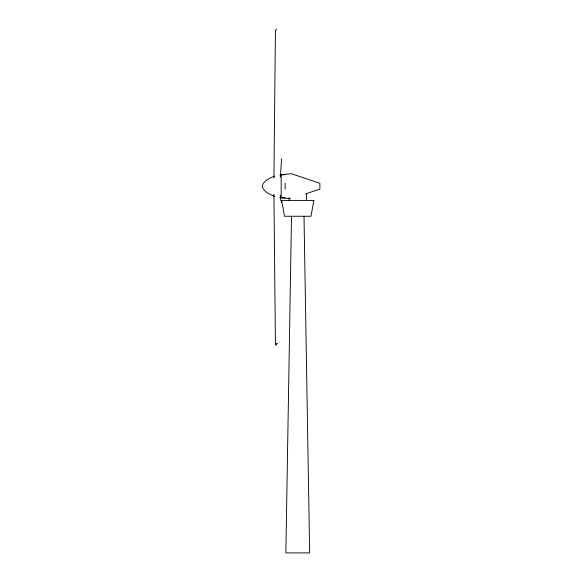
<?xml version="1.0" encoding="UTF-8"?>
<svg xmlns="http://www.w3.org/2000/svg" width="582" height="582" viewBox="0 0 582 582"><rect width="100%" height="100%" fill="white"/><g stroke="black" fill="none" stroke-linecap="round" stroke-linejoin="round"><path stroke-width="0.87" d="M291.502 216.257L285.857 552.9L309.653 552.9L304.008 216.257M281.608 158.842L280.349 177.212M276.77 344.093L277.119 343.351L275.832 345.308L275.41 342.391L273.918 194.301M276.77 29.209L275.701 30.009L275.41 32.345L273.918 178.121M274.66 176.077C269.742 178.063 263.682 180.595 262.118 186.211C263.682 191.827 269.742 194.359 274.66 196.345M305.608 193.908L319.882 189.106L319.882 183.315L291.342 173.712L281.186 174.636L281.186 197.785L290.498 198.637M279.84 174.935L285.129 174.636M285.129 197.785L279.84 197.487M281.834 197.553L282.168 198.36M281.608 202.769L280.349 198.84L280.349 195.21M306.408 193.559L306.408 200.412M289.101 197.844L289.101 200.412M285.129 183.214L285.129 189.208M313.88 200.412L310.977 216.257L284.533 216.257L281.63 200.412L313.88 200.412"/></g></svg>
